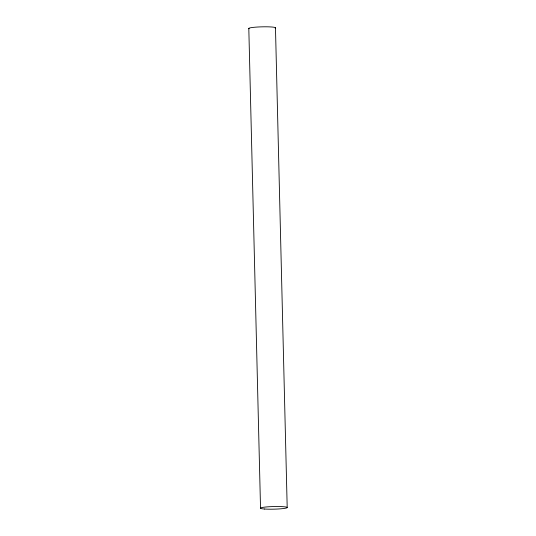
<?xml version="1.0" encoding="UTF-8"?>
<svg xmlns="http://www.w3.org/2000/svg" width="536" height="536" viewBox="0 0 536 536"><rect width="100%" height="100%" fill="white"/><g stroke="black" fill="none" stroke-linecap="round" stroke-linejoin="round"><path stroke-width="0.8" d="M275.471 27.731L287.195 507.451M248.805 28.354L260.53 508.074M249.066 28.736A13.38 1.306 -1.4 0 1 262.251 26.834A13.38 1.306 -1.4 0 1 275.142 28.127M264.67 509.033A13.38 1.306 -1.4 0 0 286.861 507.847A13.38 1.306 -1.4 0 0 270.03 506.701A13.38 1.306 -1.4 0 0 264.67 509.033"/></g></svg>
